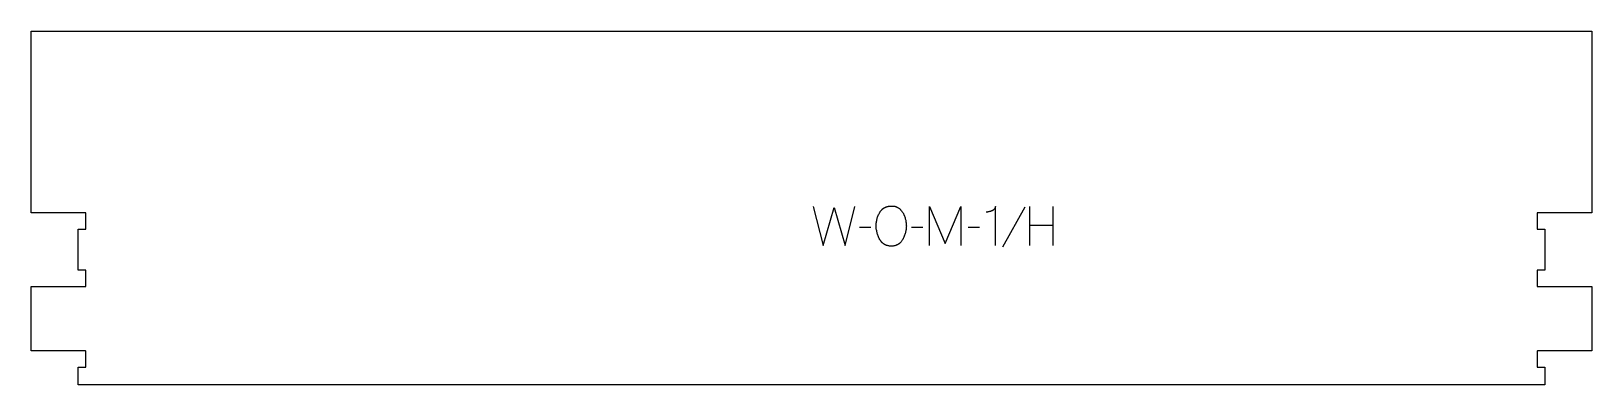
# Model space of a CAD drawing. Extents: x -600 to 600, y -137 to 135.
import ezdxf

# ---------------------------------------------------------------- set-up
doc = ezdxf.new("R2010")
doc.units = 0
doc.layers.add('1_ANYTOOL_1MMDEEP_LABELS_S', color=2, linetype='CONTINUOUS')
doc.layers.add('4_ANYTOOL_CUTTHROUGH_OUTSI', color=5, linetype='CONTINUOUS')

msp = doc.modelspace()

# ---------------------------------------------------------------- linework, layer by layer
at = {"layer": '1_ANYTOOL_1MMDEEP_LABELS_S'}
for p, q in [((167.5, 0), (167.5, -30)), ((185.8, -30), (185.8, 0)), ((164, -0.5), (146.8, -31.2)), ((45.6, -16.1), (36.9, -16.2)), ((85.7, -16.1), (76.9, -16.2)), ((129.2, -16.1), (120.4, -16.2)), ((185.8, -14.7), (167.5, -14.7))]:
    msp.add_line(p, q, dxfattribs=at)
for points in [[(1.3, 0), (9, -30), (17.4, -0.9), (25.9, -30), (33.4, 0)], [(90.8, -30), (90.8, 0), (102.8, -28.4), (114.8, -0.1), (114.8, -30)], [(141.3, -30), (141.3, 0), (141.3, -0.1), (141.3, -0.3), (141.2, -0.4), (141.2, -0.5), (141.2, -0.7), (141.1, -0.8), (141.1, -1), (141, -1.1), (141, -1.2), (140.9, -1.3), (140.9, -1.4), (140.9, -1.5), (140.8, -1.5), (140.8, -1.6), (140.8, -1.6), (140.7, -1.7), (140.7, -1.8), (140.7, -1.8), (140.6, -1.9), (140.6, -1.9), (140.5, -2), (140.5, -2), (140.5, -2.1), (140.4, -2.1), (140.4, -2.2), (140.3, -2.2), (140.3, -2.3), (140.2, -2.3), (140.2, -2.4), (140.1, -2.4), (140, -2.5), (139.9, -2.6), (139.8, -2.7), (139.7, -2.8), (139.6, -2.9), (139.5, -3), (139.4, -3), (139.2, -3.1), (139.1, -3.2), (139, -3.3), (138.8, -3.3), (138.7, -3.4), (138.4, -3.5), (138.1, -3.6), (137.8, -3.7), (137.5, -3.8), (137.3, -3.9), (137, -4), (136.7, -4), (136.4, -4.1), (136.2, -4.1), (135.9, -4.2), (135.6, -4.2), (135.4, -4.3), (135.1, -4.3), (134.8, -4.3), (134.6, -4.3), (134.3, -4.3)]]:
    msp.add_lwpolyline(points, dxfattribs=at)
msp.add_lwpolyline([(61.7, 0.3), (62.1, 0.3), (62.5, 0.3), (62.8, 0.3), (63, 0.3), (63.2, 0.2), (63.3, 0.2), (63.5, 0.2), (63.7, 0.2), (63.8, 0.1), (64, 0.1), (64.2, 0.1), (64.3, 0), (64.5, 0), (64.6, -0.1), (64.8, -0.1), (65, -0.2), (65.1, -0.2), (65.3, -0.3), (65.4, -0.4), (65.6, -0.4), (65.7, -0.5), (65.9, -0.6), (66, -0.6), (66.1, -0.7), (66.3, -0.8), (66.4, -0.9), (66.5, -1), (66.7, -1.1), (67.1, -1.3), (67.3, -1.5), (67.6, -1.7), (67.8, -1.9), (68.1, -2.1), (68.3, -2.4), (68.5, -2.6), (68.7, -2.8), (68.9, -3.1), (69.1, -3.3), (69.3, -3.5), (69.5, -3.8), (69.7, -4.1), (69.9, -4.3), (70.1, -4.6), (70.4, -5.2), (70.6, -5.5), (70.7, -5.8), (70.9, -6.1), (71, -6.4), (71.2, -6.7), (71.3, -7), (71.4, -7.3), (71.5, -7.6), (71.7, -7.9), (71.8, -8.2), (71.9, -8.6), (72, -8.9), (72.1, -9.2), (72.1, -9.6), (72.4, -10.6), (72.5, -11.3), (72.6, -11.9), (72.7, -12.6), (72.8, -13.2), (72.8, -13.9), (72.8, -14.5), (72.9, -15.2), (72.8, -15.8), (72.8, -16.4), (72.8, -17.1), (72.7, -17.7), (72.6, -18.4), (72.5, -19), (72.3, -19.6), (72.2, -20.3), (72, -20.9), (71.8, -21.5), (71.5, -22.2), (71.3, -22.8), (71, -23.5), (70.7, -24.1), (70.4, -24.7), (70.1, -25.4), (69.9, -25.7), (69.7, -26), (69.5, -26.3), (69.3, -26.6), (69.1, -26.8), (68.9, -27.1), (68.7, -27.4), (68.5, -27.6), (68.4, -27.7), (68.3, -27.8), (68.2, -28), (68, -28.1), (67.9, -28.2), (67.8, -28.3), (67.7, -28.4), (67.6, -28.5), (67.4, -28.6), (67.3, -28.7), (67.2, -28.8), (67.1, -28.9), (66.9, -28.9), (66.8, -29), (66.7, -29.1), (66.5, -29.2), (66.4, -29.3), (66.2, -29.4), (66.1, -29.4), (66, -29.5), (65.8, -29.6), (65.7, -29.6), (65.5, -29.7), (65.4, -29.8), (65.2, -29.8), (65.1, -29.9), (64.9, -29.9), (64.8, -30), (64.5, -30.1), (64.1, -30.2), (63.8, -30.2), (63.5, -30.3), (63.2, -30.3), (62.8, -30.4), (62.5, -30.4), (62.1, -30.5), (61.7, -30.5), (61.4, -30.5), (61, -30.5), (60.6, -30.5), (60.2, -30.4), (59.9, -30.4), (59.5, -30.3), (59.2, -30.3), (58.8, -30.2), (58.5, -30.1), (58.2, -30.1), (57.8, -30), (57.7, -29.9), (57.5, -29.9), (57.4, -29.8), (57.2, -29.7), (57.1, -29.7), (56.9, -29.6), (56.8, -29.5), (56.6, -29.5), (56.5, -29.4), (56.3, -29.3), (56.2, -29.3), (56, -29.2), (55.9, -29.1), (55.8, -29), (55.6, -28.9), (55.5, -28.8), (55.4, -28.7), (55.2, -28.6), (55.1, -28.5), (55, -28.4), (54.9, -28.3), (54.7, -28.2), (54.6, -28.1), (54.5, -28), (54.4, -27.9), (54.2, -27.8), (54.1, -27.7), (54, -27.6), (53.9, -27.4), (53.8, -27.3), (53.6, -27), (53.4, -26.8), (53.2, -26.5), (53, -26.2), (52.8, -25.9), (52.6, -25.6), (52.4, -25.3), (52.1, -24.6), (51.8, -24), (51.5, -23.3), (51.2, -22.7), (51, -22), (50.7, -21.4), (50.5, -20.7), (50.4, -20.1), (50.2, -19.4), (50.1, -18.8), (49.9, -18.1), (49.8, -17.5), (49.8, -16.8), (49.7, -16.2), (49.7, -15.5), (49.7, -14.9), (49.7, -14.2), (49.7, -13.5), (49.8, -12.8), (49.9, -12.1), (50, -11.5), (50.1, -10.8), (50.2, -10.1), (50.4, -9.5), (50.6, -8.8), (50.8, -8.2), (51, -7.6), (51.3, -6.9), (51.6, -6.3), (51.9, -5.7), (52.2, -5.1), (52.5, -4.5), (52.7, -4.2), (52.9, -3.9), (53.1, -3.6), (53.3, -3.4), (53.5, -3.1), (53.8, -2.9), (54, -2.6), (54.2, -2.4), (54.3, -2.3), (54.4, -2.2), (54.6, -2.1), (54.7, -1.9), (54.8, -1.8), (54.9, -1.7), (55.1, -1.6), (55.2, -1.5), (55.3, -1.5), (55.5, -1.4), (55.6, -1.3), (55.7, -1.2), (55.9, -1.1), (56, -1), (56.2, -0.9), (56.3, -0.9), (56.4, -0.8), (56.6, -0.7), (56.9, -0.6), (57.2, -0.5), (57.5, -0.3), (57.8, -0.2), (58.1, -0.1), (58.5, 0), (58.8, 0), (59.1, 0.1), (59.5, 0.2), (59.8, 0.2), (60.2, 0.3), (60.6, 0.3), (60.9, 0.3), (61.3, 0.3)], close=True, dxfattribs=at)
at = {"layer": '4_ANYTOOL_CUTTHROUGH_OUTSI'}
msp.add_lwpolyline([(599.7, -61.5), (599.7, -111), (558, -111, 0.414214), (557.7, -111.2), (557.7, -123.2, 0.414214), (558, -123.5), (563.7, -123.5), (563.7, -137), (-563.7, -137), (-563.7, -123.5), (-558, -123.5, 0.414214), (-557.7, -123.2), (-557.7, -111.2, 0.414214), (-558, -111), (-599.7, -111), (-599.7, -61.5), (-558, -61.5, 0.414214), (-557.7, -61.2), (-557.7, -49.2, 0.414214), (-558, -49), (-563.7, -49), (-563.7, -17.5), (-558, -17.5, 0.414214), (-557.7, -17.2), (-557.7, -5.2, 0.414214), (-558, -5), (-599.7, -5), (-599.7, 134.5), (599.7, 134.5), (599.7, -5), (558, -5, 0.414214), (557.7, -5.2), (557.7, -17.2, 0.414214), (558, -17.5), (563.7, -17.5), (563.7, -49), (558, -49, 0.414214), (557.7, -49.2), (557.7, -61.2, 0.414214), (558, -61.5)], format="xyb", close=True, dxfattribs=at)

doc.saveas('drawing.dxf')
